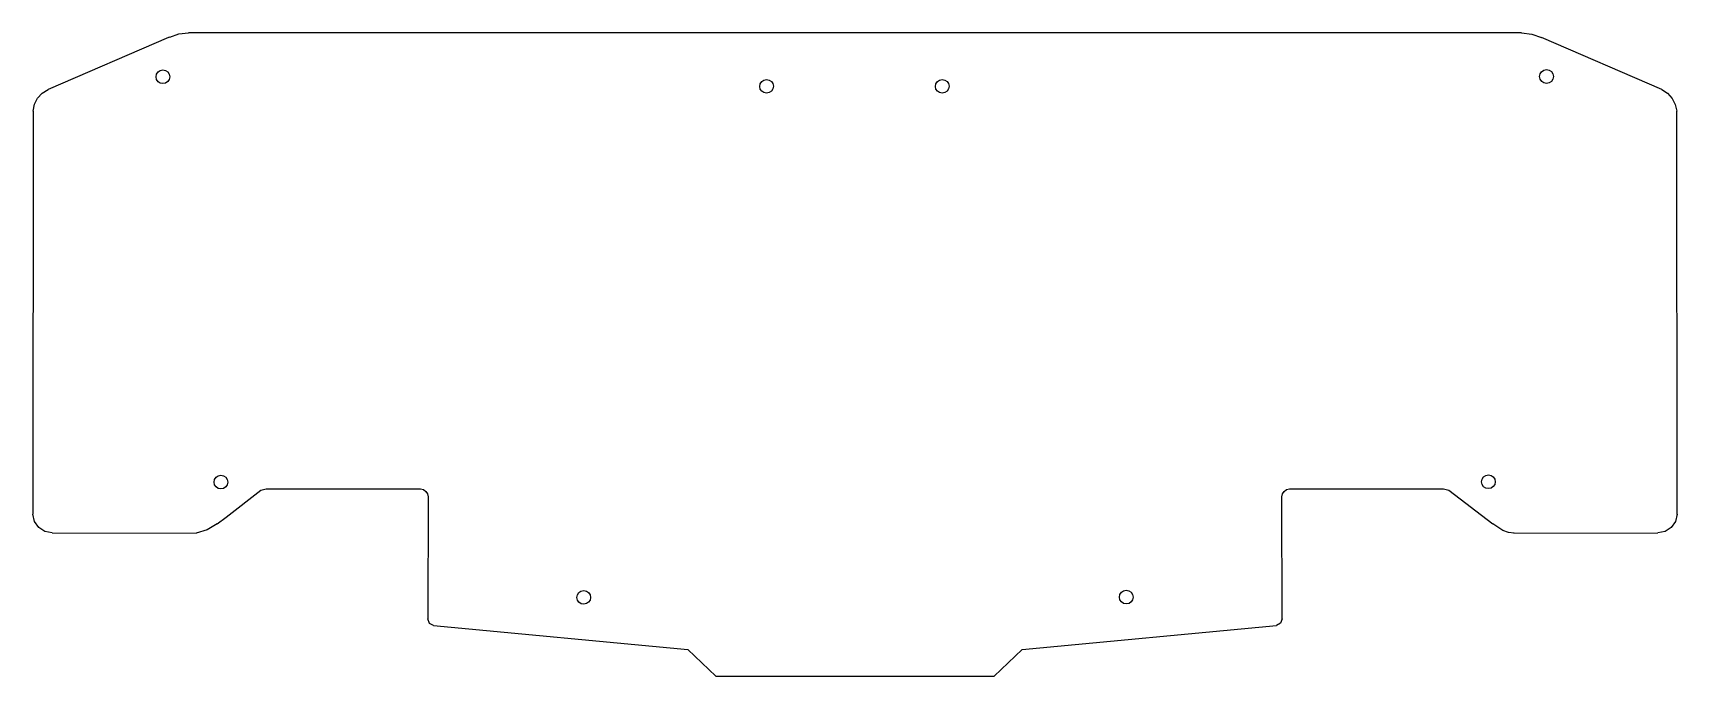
# Model space of a CAD drawing. Extents: x 0 to 234, y 0 to 92.
import ezdxf

# ---------------------------------------------------------------- set-up
doc = ezdxf.new("R2010")
doc.units = 0

msp = doc.modelspace()

# ---------------------------------------------------------------- linework, layer by layer
at = {"layer": 'Layer 1'}
for p, q in [((19.5803, 90.9676), (20.869813, 91.409052)), ((20.869813, 91.409052), (22.22282, 91.564753)), ((117.176, 91.5648), (22.2228, 91.5648)), ((211.749, 91.5648), (117.176, 91.5648)), ((211.749, 91.5648), (213.214794, 91.40076)), ((213.214794, 91.40076), (214.58536, 90.887468)), ((19.3865, 90.8875), (2.28381, 83.5215)), ((19.5952, 90.975), (19.3865, 90.8875)), ((231.688, 83.5215), (214.585, 90.8875)), ((17.62784, 85.31844), (17.703467, 85.698592)), ((17.705184, 84.938603), (17.62784, 85.31844)), ((17.703467, 85.698592), (17.911317, 86.008335)), ((17.914967, 84.629323), (17.705184, 84.938603)), ((17.911317, 86.008335), (18.220594, 86.21727)), ((18.225817, 84.421438), (17.914967, 84.629323)), ((18.220594, 86.21727), (18.6005, 86.295)), ((18.60636, 84.34579), (18.225817, 84.421438)), ((18.6005, 86.295), (18.981206, 86.219304)), ((18.6005, 86.295), (18.6005, 86.295)), ((18.986387, 84.423566), (18.60636, 84.34579)), ((18.981206, 86.219304), (19.292034, 86.01134)), ((19.295646, 84.632579), (18.986387, 84.423566)), ((19.292034, 86.01134), (19.501722, 85.702043)), ((19.503425, 84.942337), (19.295646, 84.632579)), ((19.501722, 85.702043), (19.57901, 85.32235)), ((19.57901, 85.32235), (19.503425, 84.942337)), ((103.437343, 83.964032), (103.512945, 84.344184)), ((103.512945, 84.344184), (103.720798, 84.653927)), ((103.720798, 84.653927), (104.030087, 84.862865)), ((104.030087, 84.862865), (104.41, 84.9406)), ((104.41, 84.9406), (104.790706, 84.864927)), ((104.41, 84.9406), (104.41, 84.9406)), ((104.790706, 84.864927), (105.101533, 84.656958)), ((105.101533, 84.656958), (105.311221, 84.347645)), ((105.311221, 84.347645), (105.38851, 83.967943)), ((128.414343, 83.964032), (128.489945, 84.344184)), ((128.489945, 84.344184), (128.697798, 84.653927)), ((128.697798, 84.653927), (129.007087, 84.862865)), ((129.007087, 84.862865), (129.387, 84.9406)), ((129.387, 84.9406), (129.767706, 84.864927)), ((129.387, 84.9406), (129.387, 84.9406)), ((129.767706, 84.864927), (130.078533, 84.656958)), ((130.078533, 84.656958), (130.288221, 84.347645)), ((130.288221, 84.347645), (130.36551, 83.967943)), ((214.30834, 85.36073), (214.384389, 85.740883)), ((214.38569, 84.980893), (214.30834, 85.36073)), ((214.384389, 85.740883), (214.592192, 86.050626)), ((214.595476, 84.671612), (214.38569, 84.980893)), ((214.592192, 86.050626), (214.901235, 86.259564)), ((214.906327, 84.463728), (214.595476, 84.671612)), ((214.901235, 86.259564), (215.281, 86.3373)), ((215.28687, 84.38808), (214.906327, 84.463728)), ((215.281, 86.3373), (215.661707, 86.261602)), ((215.281, 86.3373), (215.281, 86.3373)), ((215.666753, 84.465856), (215.28687, 84.38808)), ((215.661707, 86.261602), (215.972536, 86.053635)), ((215.975771, 84.674869), (215.666753, 84.465856)), ((215.972536, 86.053635), (216.182222, 85.744335)), ((216.183496, 84.984627), (215.975771, 84.674869)), ((216.182222, 85.744335), (216.2595, 85.36464)), ((216.2595, 85.36464), (216.183496, 84.984627)), ((0.337143, 81.40807), (0.765105, 82.277885)), ((0.765105, 82.277885), (1.423254, 82.99689)), ((1.423254, 82.99689), (2.283809, 83.52143)), ((103.514687, 83.584188), (103.437343, 83.964032)), ((103.72447, 83.274894), (103.514687, 83.584188)), ((104.035319, 83.067007), (103.72447, 83.274894)), ((104.415861, 82.991383), (104.035319, 83.067007)), ((104.795895, 83.06916), (104.415861, 82.991383)), ((105.105168, 83.278173), (104.795895, 83.06916)), ((105.31295, 83.58793), (105.105168, 83.278173)), ((105.38851, 83.967943), (105.31295, 83.58793)), ((128.491687, 83.584188), (128.414343, 83.964032)), ((128.701469, 83.274894), (128.491687, 83.584188)), ((129.012318, 83.067007), (128.701469, 83.274894)), ((129.392861, 82.991383), (129.012318, 83.067007)), ((129.772895, 83.06916), (129.392861, 82.991383)), ((130.082168, 83.278173), (129.772895, 83.06916)), ((130.28995, 83.58793), (130.082168, 83.278173)), ((130.36551, 83.967943), (130.28995, 83.58793)), ((231.688, 83.5215), (232.500942, 82.973153)), ((232.500942, 82.973153), (233.143215, 82.24621)), ((233.143215, 82.24621), (233.587045, 81.38433)), ((0.167149, 80.4311), (0.124816, 23.1542)), ((0.167149, 80.4311), (0.337143, 81.40807)), ((233.587045, 81.38433), (233.80466, 80.43117)), ((233.847, 23.1119), (233.805, 80.4311)), ((25.88284, 27.70273), (25.958467, 28.082883)), ((25.958467, 28.082883), (26.166317, 28.392626)), ((26.166317, 28.392626), (26.475594, 28.601564)), ((26.475594, 28.601564), (26.8555, 28.6793)), ((26.8555, 28.6793), (27.236206, 28.603603)), ((26.8555, 28.6793), (26.8555, 28.6793)), ((27.236206, 28.603603), (27.547034, 28.395635)), ((27.547034, 28.395635), (27.756722, 28.086335)), ((27.756722, 28.086335), (27.83401, 27.70664)), ((206.05336, 27.74513), (206.129406, 28.125283)), ((206.129406, 28.125283), (206.337203, 28.435026)), ((206.337203, 28.435026), (206.646238, 28.643964)), ((206.646238, 28.643964), (207.026, 28.7217)), ((207.026, 28.7217), (207.406708, 28.646003)), ((207.026, 28.7217), (207.026, 28.7217)), ((207.406708, 28.646003), (207.71754, 28.438035)), ((207.71754, 28.438035), (207.927235, 28.128735)), ((207.927235, 28.128735), (208.00453, 27.74904)), ((25.960183, 27.322893), (25.88284, 27.70273)), ((26.169964, 27.013613), (25.960183, 27.322893)), ((26.480813, 26.805728), (26.169964, 27.013613)), ((26.86136, 26.73008), (26.480813, 26.805728)), ((27.241382, 26.807856), (26.86136, 26.73008)), ((27.550642, 27.016869), (27.241382, 26.807856)), ((27.758424, 27.326627), (27.550642, 27.016869)), ((27.5991, 22.7309), (32.50976, 26.54089)), ((27.83401, 27.70664), (27.758424, 27.326627)), ((32.5098, 26.5409), (33.271802, 26.752564)), ((33.2718, 26.7525), (55.2427, 26.7525)), ((55.2427, 26.7525), (55.658094, 26.639395)), ((55.658094, 26.639395), (55.994114, 26.387383)), ((55.994114, 26.387383), (56.219009, 26.032182)), ((56.219009, 26.032182), (56.30103, 25.60951)), ((177.671, 25.6096), (177.753021, 26.032269)), ((177.753021, 26.032269), (177.977916, 26.38747)), ((177.977916, 26.38747), (178.313936, 26.639483)), ((178.313936, 26.639483), (178.72933, 26.75259)), ((178.729, 26.7525), (200.658, 26.7525)), ((200.658, 26.7525), (201.419999, 26.540836)), ((201.42, 26.5409), (207.64297, 21.75723)), ((206.130699, 27.365293), (206.05336, 27.74513)), ((206.340479, 27.056012), (206.130699, 27.365293)), ((206.651327, 26.848128), (206.340479, 27.056012)), ((207.03187, 26.77248), (206.651327, 26.848128)), ((207.411758, 26.850256), (207.03187, 26.77248)), ((207.720786, 27.059269), (207.411758, 26.850256)), ((207.928522, 27.369027), (207.720786, 27.059269)), ((208.00453, 27.74904), (207.928522, 27.369027)), ((56.3011, 25.6096), (56.258756, 8.2529)), ((177.713, 8.2529), (177.670667, 25.6096)), ((0.35775, 22.12235), (0.124916, 23.1542)), ((0.97159, 21.249202), (0.35775, 22.12235)), ((1.844707, 20.66183), (0.97159, 21.249202)), ((26.3291, 21.7572), (24.921516, 20.910544)), ((26.3291, 21.7572), (27.5991, 22.7309)), ((209.07426, 20.837291), (207.64298, 21.75722)), ((233.010929, 21.265078), (232.144422, 20.69556)), ((233.607556, 22.112406), (233.010929, 21.265078)), ((233.847, 23.1542), (233.607556, 22.112406)), ((2.87658, 20.4872), (1.844707, 20.66183)), ((2.87648, 20.4872), (23.32348, 20.444875)), ((24.921516, 20.910544), (23.32343, 20.44488)), ((209.86038, 20.555613), (209.07426, 20.837291)), ((210.691, 20.4449), (209.86038, 20.555613)), ((210.648, 20.4449), (231.0949, 20.487225)), ((232.144422, 20.69556), (231.09534, 20.4872)), ((77.44484, 11.31973), (77.520467, 11.699883)), ((77.520467, 11.699883), (77.728317, 12.009626)), ((77.728317, 12.009626), (78.037594, 12.218564)), ((78.037594, 12.218564), (78.4175, 12.2963)), ((78.4175, 12.2963), (78.798206, 12.220603)), ((78.4175, 12.2963), (78.4175, 12.2963)), ((78.798206, 12.220603), (79.109034, 12.012635)), ((79.109034, 12.012635), (79.318722, 11.703335)), ((79.318722, 11.703335), (79.39601, 11.32364)), ((154.57634, 11.36213), (154.651967, 11.742283)), ((154.651967, 11.742283), (154.859818, 12.052026)), ((154.859818, 12.052026), (155.169094, 12.260964)), ((155.169094, 12.260964), (155.549, 12.3387)), ((155.549, 12.3387), (155.929706, 12.263002)), ((155.549, 12.3387), (155.549, 12.3387)), ((155.929706, 12.263002), (156.240534, 12.055035)), ((156.240534, 12.055035), (156.450222, 11.745735)), ((156.450222, 11.745735), (156.52751, 11.36604)), ((77.522184, 10.939893), (77.44484, 11.31973)), ((77.731967, 10.630613), (77.522184, 10.939893)), ((78.042817, 10.422728), (77.731967, 10.630613)), ((78.42336, 10.34708), (78.042817, 10.422728)), ((78.803387, 10.424856), (78.42336, 10.34708)), ((79.112646, 10.633869), (78.803387, 10.424856)), ((79.320425, 10.943627), (79.112646, 10.633869)), ((79.39601, 11.32364), (79.320425, 10.943627)), ((154.653684, 10.982293), (154.57634, 11.36213)), ((154.863468, 10.673013), (154.653684, 10.982293)), ((155.174317, 10.465128), (154.863468, 10.673013)), ((155.55486, 10.38948), (155.174317, 10.465128)), ((155.934887, 10.467256), (155.55486, 10.38948)), ((156.244146, 10.676269), (155.934887, 10.467256)), ((156.451925, 10.986027), (156.244146, 10.676269)), ((156.52751, 11.36604), (156.451925, 10.986027)), ((56.486309, 7.628475), (56.258757, 8.252897)), ((57.0631, 7.32156), (56.486309, 7.628475)), ((57.0631, 7.32156), (93.2157, 3.89257)), ((140.756, 3.89258), (176.909, 7.32156)), ((177.469584, 7.660236), (176.908668, 7.321563)), ((177.713, 8.2529), (177.469584, 7.660236)), ((93.2157, 3.89258), (97.195, 0.124917)), ((136.777, 0.124917), (140.75634, 3.892577)), ((97.195, 0.124917), (122.129, 0.124917)), ((122.129, 0.124917), (136.777, 0.124917))]:
    msp.add_line(p, q, dxfattribs=at)

doc.saveas('drawing.dxf')
